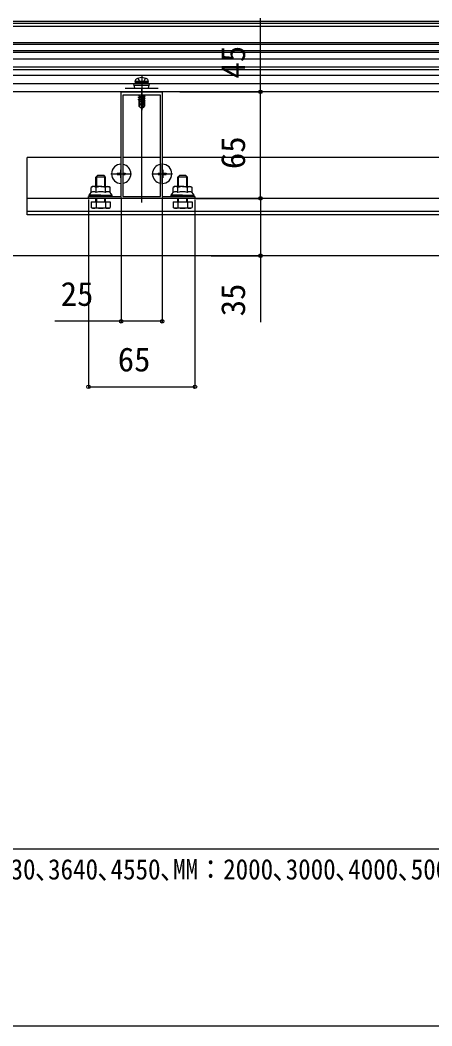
# Model space of a CAD drawing. Units: millimetres, scale not verified. Extents: x -875 to 875, y -1305 to 1298.
# Drawn here: x -224 to 27, y -1305 to -691 of the extents above; entities that cross this region are included whole.
import ezdxf
from ezdxf.enums import TextEntityAlignment as Align

# ---------------------------------------------------------------- set-up
doc = ezdxf.new("R2010")
doc.units = ezdxf.units.MM
doc.header["$LTSCALE"] = 8
for name, color, linetype in [('0-2_YKK_11', 7, 'Continuous'), ('0-4_YKK_12', 2, 'Continuous'), ('0-5_YKK_13', 4, 'Continuous'), ('0-6_YKK_D', 6, 'Continuous'), ('0-7_YKK_ZWAK', 7, 'Continuous')]:
    doc.layers.add(name, color=color, linetype=linetype)
doc.styles.add('ＭＳ ゴシック', font='')
doc.styles.get('ＭＳ ゴシック').set_extended_font_data('MS Gothic')

msp = doc.modelspace()

# ---------------------------------------------------------------- linework, layer by layer
at = {"layer": '0-2_YKK_11'}
for points in [[(-117.5, -799.9), (-182.5, -799.9), (-182.5, -798.7), (-175.458, -798.7), (-175.275, -798.82), (-174.725, -798.82), (-174.542, -798.7), (-162.5, -798.7), (-162.5, -734.9), (-150.458, -734.9), (-150.275, -735.02), (-149.725, -735.02), (-149.542, -734.9), (-137.5, -734.9), (-137.5, -798.7), (-125.458, -798.7), (-125.275, -798.82), (-124.725, -798.82), (-124.542, -798.7), (-117.5, -798.7)], [(-161.5, -736.9), (-161.5, -798.7), (-138.5, -798.7), (-138.5, -736.9)]]:
    msp.add_lwpolyline(points, close=True, dxfattribs=at)
at = {"layer": '0-4_YKK_12'}
for p, q in [((530.855, -691.9), (-330.855, -691.9)), ((530.644, -693.1), (-330.644, -693.1)), ((530.326, -694.9), (-330.326, -694.9)), ((545, -706.02), (-345, -706.02)), ((545, -710.9), (-345, -710.9)), ((545, -721.4), (-345, -721.4)), ((545, -734.9), (-345, -734.9)), ((-150, -802.4), (-150, -732.4)), ((-162.5, -774.9), (-220, -774.9)), ((-220, -809.9), (-220, -774.9)), ((-138.5, -774.9), (-161.5, -774.9)), ((337.5, -774.9), (-137.5, -774.9)), ((420, -799.9), (-220, -799.9)), ((420, -807.9), (-220, -807.9)), ((420, -809.9), (-220, -809.9)), ((482.907, -834.9), (-282.907, -834.9))]:
    msp.add_line(p, q, dxfattribs=at)
at = {"layer": '0-5_YKK_13'}
for p, q in [((545, -704.9), (-345, -704.9)), ((545, -709.9), (-345, -709.9)), ((545, -714.9), (-345, -714.9)), ((545, -719.9), (-345, -719.9)), ((545, -724.9), (-345, -724.9)), ((545, -729.9), (-345, -729.9)), ((-152.5, -729.1), (-154.75, -729.919)), ((-145.25, -729.919), (-154.75, -729.919)), ((-154.222, -732.6), (-154.75, -729.919)), ((-154, -728.6), (-153.859, -727.798)), ((-146, -728.6), (-154, -728.6)), ((-154, -728.6), (-153.912, -729.1)), ((-146.088, -729.1), (-153.912, -729.1)), ((-147.5, -729.1), (-152.5, -729.1)), ((-150, -725.2), (-150, -746.1)), ((-147.5, -729.1), (-145.25, -729.919)), ((-146, -728.6), (-146.141, -727.798)), ((-146, -728.6), (-146.088, -729.1)), ((-145.778, -732.6), (-145.25, -729.919)), ((545, -734.9), (-345, -734.9)), ((-160, -732.6), (-140, -732.6)), ((-145.446, -730.912), (-154.554, -730.912)), ((-154.222, -732.6), (-145.778, -732.6)), ((-152.1, -738.15), (-147.9, -737.45)), ((-147.9, -737.55), (-152.1, -738.25)), ((-152.1, -738.15), (-151.55, -737.832)), ((-152.1, -738.15), (-152.1, -738.25)), ((-152.1, -738.25), (-151.55, -738.568)), ((-152.1, -739.55), (-149.074, -739.046)), ((-149.102, -739.15), (-152.1, -739.65)), ((-152.1, -739.55), (-151.55, -739.232)), ((-152.1, -739.55), (-152.1, -739.65)), ((-152.1, -739.65), (-151.55, -739.968)), ((-152.013, -736.9), (-151.55, -737.168)), ((-151.7, -740.7), (-151.55, -740.632)), ((-151.7, -740.7), (-151.7, -743.55)), ((-149.424, -740.7), (-151.7, -740.7)), ((-150.366, -736.9), (-151.55, -737.168)), ((-148.45, -737.132), (-151.55, -737.832)), ((-151.55, -737.168), (-151.55, -737.832)), ((-148.45, -738.532), (-151.55, -739.232)), ((-151.55, -738.568), (-151.55, -739.232)), ((-149.16, -739.428), (-151.55, -739.968)), ((-151.55, -739.968), (-151.55, -740.632)), ((-149.305, -740.125), (-151.55, -740.632)), ((-149.365, -740.417), (-151.083, -740.7)), ((-149.09, -739.093), (-150, -743.478)), ((-148.668, -738.977), (-149.85, -744.676)), ((-149.42, -740.684), (-149.504, -740.7)), ((-148.668, -738.978), (-147.9, -738.85)), ((-147.9, -738.95), (-148.613, -739.069)), ((-148.45, -739.932), (-148.603, -739.967)), ((-148.6, -739.148), (-148.6, -743.426)), ((-148, -740.192), (-148.6, -740.291)), ((-148, -740.408), (-148.6, -740.524)), ((-148.3, -740.7), (-148.6, -740.7)), ((-148.45, -736.9), (-148.45, -737.132)), ((-147.9, -737.45), (-148.45, -737.132)), ((-148.45, -737.868), (-148.45, -738.532)), ((-147.9, -738.85), (-148.45, -738.532)), ((-148.45, -739.268), (-148.45, -739.932)), ((-148, -740.192), (-148.45, -739.932)), ((-148, -740.408), (-148.3, -740.581)), ((-148.3, -740.581), (-148.3, -743.55)), ((-148, -740.192), (-148, -740.408)), ((-147.9, -737.45), (-147.9, -737.55)), ((-147.9, -738.85), (-147.9, -738.95)), ((-150.743, -742.747), (-151.7, -743.55)), ((-150.15, -745.1), (-151.7, -743.55)), ((-150, -743.478), (-150.15, -745.1)), ((-150.15, -745.1), (-149.85, -745.1)), ((-150, -743.478), (-150, -745.1)), ((-148.6, -743.426), (-149.85, -744.676)), ((-149.85, -745.1), (-148.3, -743.55)), ((-149.85, -744.676), (-149.85, -745.1)), ((-148.6, -743.426), (-148.3, -743.55)), ((-162.5, -791.2), (-162.5, -778.6)), ((-137.5, -791.2), (-137.5, -778.6)), ((-168.8, -784.9), (-156.2, -784.9)), ((-165, -784.55), (-165, -785.25)), ((-165, -784.55), (-163.35, -784.55)), ((-165, -785.25), (-163.35, -785.25)), ((-162.85, -782.4), (-162.5, -782.4)), ((-162.85, -782.4), (-162.85, -784.05)), ((-161.5, -784.55), (-160, -784.55)), ((-161.5, -785.25), (-160, -785.25)), ((-160, -784.55), (-160, -785.25)), ((-143.8, -784.9), (-131.2, -784.9)), ((-140, -784.55), (-140, -785.25)), ((-140, -784.55), (-138.5, -784.55)), ((-140, -785.25), (-138.5, -785.25)), ((-137.5, -782.4), (-137.15, -782.4)), ((-137.15, -782.4), (-137.15, -784.05)), ((-136.65, -784.55), (-135, -784.55)), ((-136.65, -785.25), (-135, -785.25)), ((-135, -784.55), (-135, -785.25)), ((-172, -786.9), (-178, -786.9)), ((-177.46, -792.7), (-177.46, -786.36)), ((-172.54, -792.7), (-172.54, -786.36)), ((-162.85, -785.75), (-162.85, -787.4)), ((-162.85, -787.4), (-162.5, -787.4)), ((-137.5, -787.4), (-137.15, -787.4)), ((-137.15, -785.75), (-137.15, -787.4)), ((-122, -786.9), (-128, -786.9)), ((-127.46, -792.7), (-127.46, -786.36)), ((-122.54, -792.7), (-122.54, -786.36)), ((-182, -798.7), (-182, -797.9)), ((-180, -792.7), (-180.774, -793.147)), ((-180.774, -796.3), (-180.774, -793.147)), ((-175, -792.7), (-180, -792.7)), ((-177.887, -796.3), (-177.887, -793.147)), ((-175, -792.7), (-170, -792.7)), ((-172.113, -796.3), (-172.113, -793.147)), ((-170, -792.7), (-169.226, -793.147)), ((-169.226, -796.3), (-169.226, -793.147)), ((-168, -798.7), (-168, -797.9)), ((-132, -798.7), (-132, -797.9)), ((-130, -792.7), (-130.774, -793.147)), ((-130.774, -796.3), (-130.774, -793.147)), ((-125, -792.7), (-130, -792.7)), ((-127.887, -796.3), (-127.887, -793.147)), ((-125, -792.7), (-120, -792.7)), ((-122.113, -796.3), (-122.113, -793.147)), ((-120, -792.7), (-119.226, -793.147)), ((-119.226, -796.3), (-119.226, -793.147)), ((-118, -798.7), (-118, -797.9)), ((-175, -798.7), (-182, -798.7)), ((-180.774, -801.9), (-180.774, -805.453)), ((-178, -801.9), (-178, -799.9)), ((-177.887, -801.9), (-177.887, -805.453)), ((-177.46, -801.9), (-177.46, -799.9)), ((-175, -798.7), (-168, -798.7)), ((-172.54, -801.9), (-172.54, -799.9)), ((-172.113, -801.9), (-172.113, -805.453)), ((-172, -801.9), (-172, -799.9)), ((-125, -798.7), (-132, -798.7)), ((-130.774, -801.9), (-130.774, -805.453)), ((-128, -801.9), (-128, -799.9)), ((-127.887, -801.9), (-127.887, -805.453)), ((-127.46, -801.9), (-127.46, -799.9)), ((-125, -798.7), (-118, -798.7)), ((-122.54, -801.9), (-122.54, -799.9)), ((-122.113, -801.9), (-122.113, -805.453)), ((-122, -801.9), (-122, -799.9)), ((-180, -805.9), (-180.774, -805.453)), ((-170, -805.9), (-180, -805.9)), ((-170, -805.9), (-169.226, -805.453)), ((-130, -805.9), (-130.774, -805.453)), ((-120, -805.9), (-130, -805.9)), ((-120, -805.9), (-119.226, -805.453))]:
    msp.add_line(p, q, dxfattribs=at)
for points in [[(-152.258, -726.605), (-151.145, -728.837), (-150, -729.446)], [(-147.742, -726.605), (-148.855, -728.837), (-150, -729.446)], [(-147.9, -737.55), (-148.45, -737.868), (-151.55, -738.568)], [(-150, -743.478), (-150.743, -742.747), (-150.9, -740.7)], [(-147.9, -738.95), (-148.45, -739.268), (-148.6, -739.301)], [(-178, -792.7), (-178, -786.9), (-177, -785.9)], [(-172, -792.7), (-172, -786.9), (-173, -785.9), (-177, -785.9)], [(-128, -792.7), (-128, -786.9), (-127, -785.9)], [(-122, -792.7), (-122, -786.9), (-123, -785.9), (-127, -785.9)], [(-175, -797.9), (-182, -797.9), (-180.774, -796.3)], [(-175, -797.9), (-168, -797.9), (-169.226, -796.3)], [(-125, -797.9), (-132, -797.9), (-130.774, -796.3)], [(-125, -797.9), (-118, -797.9), (-119.226, -796.3)], [(-180.774, -801.9), (-169.226, -801.9), (-169.226, -805.453)], [(-130.774, -801.9), (-119.226, -801.9), (-119.226, -805.453)]]:
    msp.add_lwpolyline(points, dxfattribs=at)
for centre, radius, start, end in [((-152.972, -727.954), 0.9, 122.05588, 170), ((-150, -732.7), 6.5, 57.94412, 122.05588), ((-147.028, -727.954), 0.9, 10, 57.94412), ((-148.848, -739.148), 0.248, 0, 167.19096), ((-162.5, -784.9), 5.9, 90, 270), ((-162.5, -784.9), 5.9, 279.75826, 80.24174), ((-137.5, -784.9), 5.9, 99.75826, 260.24174), ((-137.5, -784.9), 5.9, 270, 90), ((-163.35, -784.05), 0.5, 270, 0), ((-163.35, -785.75), 0.5, 0, 90), ((-136.65, -784.05), 0.5, 180, 270), ((-136.65, -785.75), 0.5, 90, 180), ((-179.33, -795.256), 2.556, 55.61575, 124.38425), ((-179.33, -798.409), 2.556, 55.61575, 124.38425), ((-175, -802.253), 9.553, 90, 107.58795), ((-175, -805.407), 9.553, 90, 107.58795), ((-175, -802.253), 9.553, 72.41205, 90), ((-175, -805.407), 9.553, 72.41205, 90), ((-170.67, -795.256), 2.556, 55.61575, 124.38425), ((-170.67, -798.409), 2.556, 55.61575, 124.38425), ((-129.33, -795.256), 2.556, 55.61575, 124.38425), ((-129.33, -798.409), 2.556, 55.61575, 124.38425), ((-125, -802.253), 9.553, 90, 107.58795), ((-125, -805.407), 9.553, 90, 107.58795), ((-125, -802.253), 9.553, 72.41205, 90), ((-125, -805.407), 9.553, 72.41205, 90), ((-120.67, -795.256), 2.556, 55.61575, 124.38425), ((-120.67, -798.409), 2.556, 55.61575, 124.38425), ((-179.33, -803.344), 2.556, 235.61575, 304.38425), ((-175, -796.347), 9.553, 252.41205, 287.58795), ((-170.67, -803.344), 2.556, 235.61575, 304.38425), ((-129.33, -803.344), 2.556, 235.61575, 304.38425), ((-125, -796.347), 9.553, 252.41205, 287.58795), ((-120.67, -803.344), 2.556, 235.61575, 304.38425)]:
    msp.add_arc(centre, radius, start, end, dxfattribs=at)
for centre, start_param, end_param in [((-180.5, -797.9), 3.1415927, 4.712389), ((-169.5, -797.9), 4.712389, 6.2831853), ((-130.5, -797.9), 3.1415927, 4.712389), ((-119.5, -797.9), 4.712389, 6.2831853)]:
    msp.add_ellipse(centre, major_axis=(1.5, 0), ratio=0.533333, start_param=start_param, end_param=end_param, dxfattribs=at)
at = {"layer": '0-6_YKK_D'}
for p, q in [((-77.5, -734.9), (-77.5, -689.9)), ((-126.8, -734.9), (-76.5, -734.9)), ((-126.8, -734.9), (-76.5, -734.9)), ((-77.5, -799.9), (-77.5, -734.9)), ((-182.5, -800.6), (-182.5, -915.9)), ((-162.5, -799.4), (-162.5, -875.9)), ((-137.5, -799.4), (-137.5, -875.9)), ((-117.5, -800.6), (-117.5, -915.9)), ((-116.8, -799.9), (-76.5, -799.9)), ((-107.5, -799.9), (-76.5, -799.9)), ((-107.5, -834.9), (-76.5, -834.9)), ((-182.5, -914.9), (-117.5, -914.9)), ((-382.5, -1196.9), (582.5, -1196.9))]:
    msp.add_line(p, q, dxfattribs=at)
for points in [[(-77.5, -799.9), (-77.5, -834.9), (-77.5, -875.336)], [(-137.5, -874.9), (-162.5, -874.9), (-202.936, -874.9)]]:
    msp.add_lwpolyline(points, dxfattribs=at)
for centre in [(-77.5, -734.9), (-77.5, -734.9), (-77.5, -799.9), (-77.5, -799.9), (-77.5, -834.9), (-162.5, -874.9), (-137.5, -874.9), (-182.5, -914.9), (-117.5, -914.9)]:
    msp.add_circle(centre, 1.075, dxfattribs=at)
at = {"layer": '0-7_YKK_ZWAK'}
msp.add_lwpolyline([(-875, -1304.9), (875, -1304.9), (875, 1245.1)], dxfattribs=at)

# ---------------------------------------------------------------- texts
at = {"layer": '0-6_YKK_D', "style": 'ＭＳ ゴシック'}
for s, p in [('45', (-82.5, -726.718)), ('65', (-82.5, -782.002)), ('35', (-82.5, -871.814))]:
    msp.add_text(s, height=14.66, rotation=90, dxfattribs=at).set_placement(p, align=Align.BOTTOM_LEFT)
for s, p in [('25', (-199.414, -869.9)), ('65', (-164.602, -909.9))]:
    msp.add_text(s, height=14.66, dxfattribs=at).set_placement(p, align=Align.BOTTOM_LEFT)
at = {"layer": '0-6_YKK_D', "style": 'ＭＳ ゴシック', "width": 0.9}
msp.add_text('（関東間：1820､2730､3640､4550､MM：2000､3000､4000､5000､九州・四国間：1910､2865､3820､4775）', height=12.46, dxfattribs=at).set_placement((-359.956, -1219.298), align=Align.BOTTOM_LEFT)

doc.saveas('drawing.dxf')
